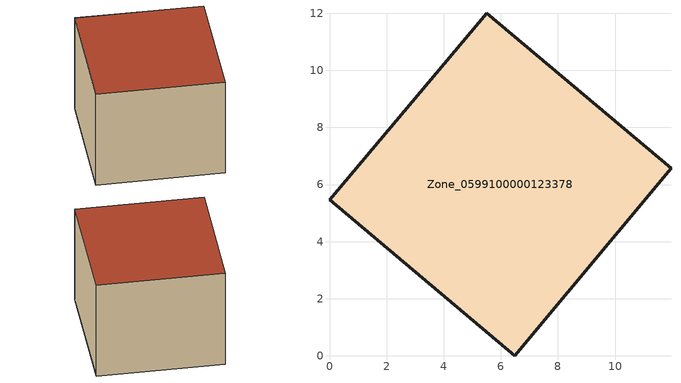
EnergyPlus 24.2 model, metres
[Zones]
Zone_0599100000123378
 floor ground (C_G): 0,5.47 5.51,12.01 11.96,6.57 6.49,0 z0.25
 wall outside (C_F): 5.51,12.01 0,5.47 6.49,0 11.96,6.57 5.51,12.01 z0.25:7.49
 roof outside (C_R): 6.49,0 11.96,6.57 5.51,12.01 0,5.47 z7.49
[BUILDING]
Pand.0599100000123378: North Axis=0; Terrain=City; Loads Convergence Tolerance Value=0.04; Temperature Convergence Tolerance Value=0.4; Solar Distribution=FullExterior; Maximum Number of Warmup Days=25; Minimum Number of Warmup Days=1
[Site:Location]
Rotterdam.The.Hague.AP_ZH_NLD Design_Conditions: Latitude=51.96; Longitude=4.45; Time Zone=1; Elevation=-4.5
[SITE:GROUNDTEMPERATURE:BUILDINGSURFACE]
18, 18, 18, 18, 18, 18, 18, 18, 18, 18, 18, 18
[MATERIAL] Thermal Absorptance=0.9; Solar Absorptance=0.7; Visible Absorptance=0.7
Name | Roughness | Thickness | Conductivity | Density | Specific Heat
G.TC.1946-1964 | MediumSmooth | 0.15 | 1 | 540 | 1210
F.TC.1946-1964 | Rough | 0.3 | 0.857143 | 1920 | 840
R.TC.1946-1964 | MediumRough | 0.2 | 0.235294 | 1500 | 1000
[CONSTRUCTION]
C_G: G.TC.1946-1964
C_F: F.TC.1946-1964
C_R: R.TC.1946-1964
[ZONE]
Zone_0599100000123378: Type=1; Multiplier=1; Ceiling Height=Autocalculate; Volume=Autocalculate; Floor Area=autocalculate; Part of Total Floor Area=Yes
[ZONEINFILTRATION:DESIGNFLOWRATE]
Infil_Zone_0599100000123378: Zone or ZoneList or Space or SpaceList=Zone_0599100000123378; Schedule=AlwaysOn; Design Flow Rate Calculation Method=Flow/Area; Flow Rate per Floor Area=0.003; Constant Term Coefficient=1; Temperature Term Coefficient=0; Velocity Term Coefficient=0; Velocity Squared Term Coefficient=0
[HVACTEMPLATE:ZONE:IDEALLOADSAIRSYSTEM]
Zone_0599100000123378: Maximum Heating Supply Air Temperature=50; Minimum Cooling Supply Air Temperature=13; Maximum Heating Supply Air Humidity Ratio=0.0156; Minimum Cooling Supply Air Humidity Ratio=0.0077; Heating Limit=NoLimit; Cooling Limit=NoLimit; Dehumidification Control Type=ConstantSensibleHeatRatio; Cooling Sensible Heat Ratio=0.7; Dehumidification Setpoint=60; Humidification Control Type=None; Humidification Setpoint=30; Outdoor Air Method=None; Outdoor Air Flow Rate per Person=0.00944; Outdoor Air Flow Rate per Zone Floor Area=0; Outdoor Air Flow Rate per Zone=0; Demand Controlled Ventilation Type=None; Outdoor Air Economizer Type=NoEconomizer; Heat Recovery Type=None; Sensible Heat Recovery Effectiveness=0.7; Latent Heat Recovery Effectiveness=0.65
[ZONECONTROL:THERMOSTAT]
ThermostatControl_Zone_0599100000123378: Zone or ZoneList=Zone_0599100000123378; Control Type Schedule=DualSetpointControlType; Control 1=Thermostat_Zone_0599100000123378; Temperature Difference Between Cutout And Setpoint=0
[THERMOSTATSETPOINT:DUALSETPOINT]
Thermostat_Zone_0599100000123378: Heating Setpoint Temperature Schedule=HeatingSetpoint_Zone_0599100000123378; Cooling Setpoint Temperature Schedule=CoolingSetpoint_Zone_0599100000123378
[SCHEDULE:COMPACT]
HeatingSetpoint_Zone_0599100000123378: Through: 12/31, For: AllDays, Until: 24:00, 21
CoolingSetpoint_Zone_0599100000123378: Through: 12/31, For: AllDays, Until: 24:00, 24
DualSetpointControlType: Through: 12/31, For: AllDays, Until: 24:00, 4
AlwaysOn: Through: 12/31, For: AllDays, Until: 24:00, 1
